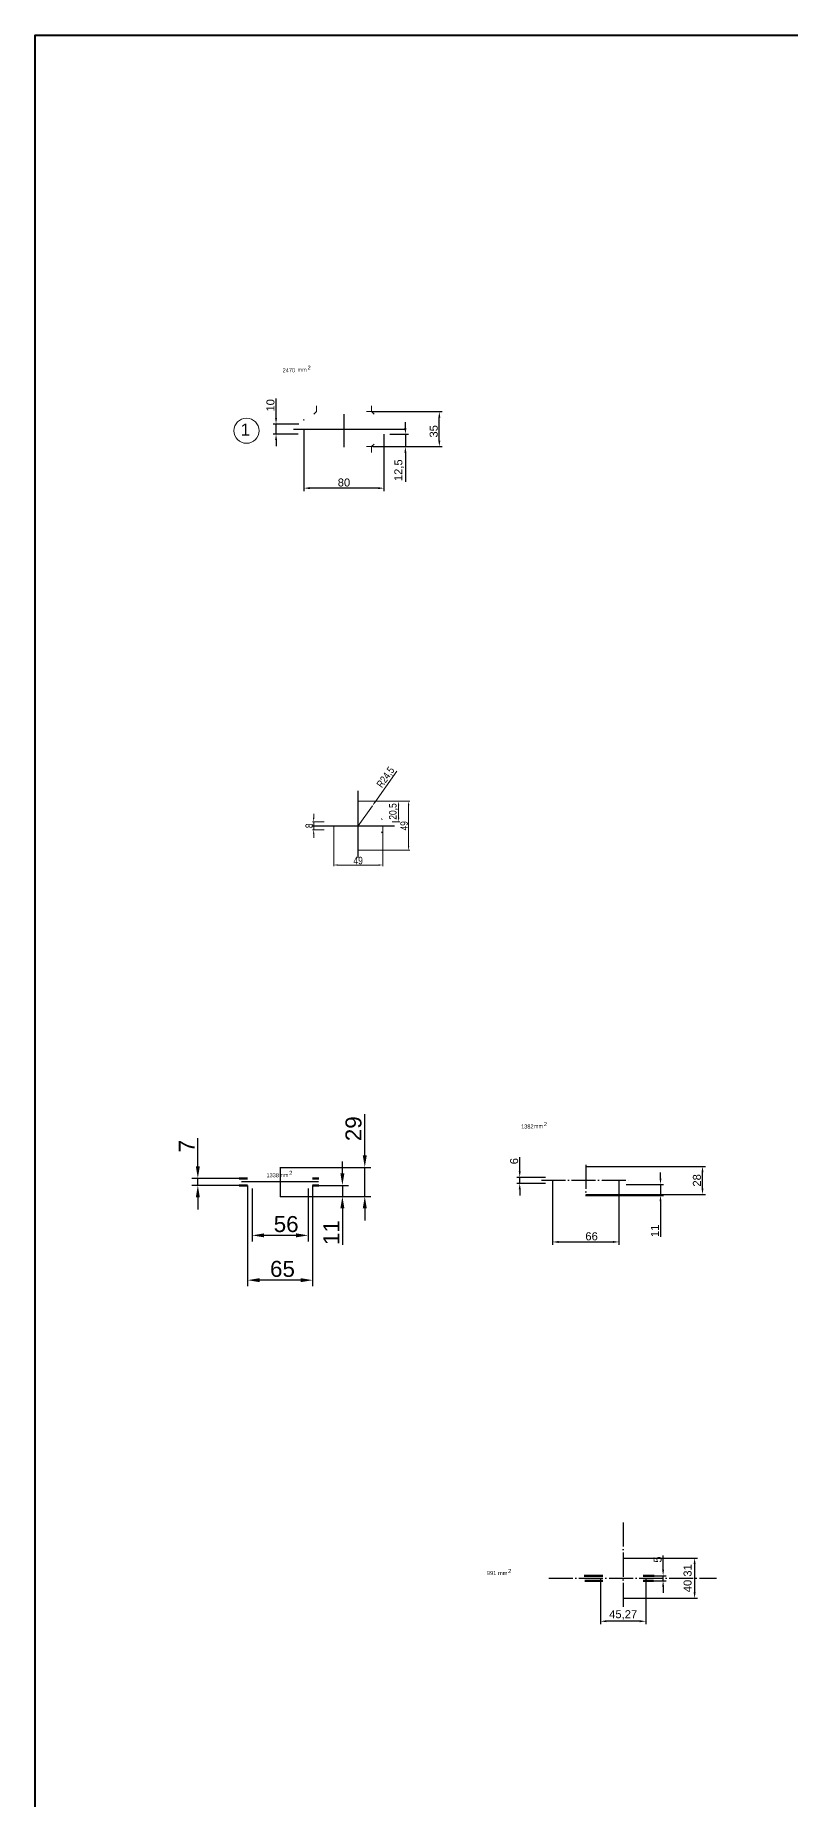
# Model space of a CAD drawing. Header units: millimetres. Extents: x 1526 to 31626, y -4643 to 9189.
# Drawn here: x 4345 to 5100, y 6533 to 8297 of the extents above; entities that cross this region are included whole.
import ezdxf

# ---------------------------------------------------------------- set-up
doc = ezdxf.new("R2010")
doc.units = ezdxf.units.MM
doc.linetypes.add('ACAD_ISO04W100', pattern=[30, 24, -3, 0, -3])
for name, color, linetype, lineweight in [('Quota', 3, 'Continuous', 40), ('контурная', 7, 'Continuous', 50), ('осевые', 1, 'ACAD_ISO04W100', 25), ('размерные', 7, 'Continuous', 25), ('тонкая', 7, 'Continuous', 20), ('тонкий', 7, 'Continuous', 20)]:
    doc.layers.add(name, color=color, linetype=linetype, lineweight=lineweight)
doc.layers.add('осевая', color=4, linetype='Continuous')
doc.styles.add('s1v4', font='arial.ttf', dxfattribs={"height": 4})
doc.styles.add('s3v2.5', font='arial.ttf', dxfattribs={"width": 0.8, "height": 7.5})
doc.styles.get("Standard").update_dxf_attribs({"font": 'arial.ttf'})
doc.dimstyles.new('s2v4', dxfattribs={"dimtxt": 8, "dimasz": 6, "dimexe": 3, "dimexo": 0, "dimgap": 1.5, "dimtad": 1, "dimtxsty": 'Standard', "dimcen": 2.5, "dimadec": 0, "dimazin": 0, "dimtfac": 1, "dimtmove": 0, "dimatfit": 3, "dimfxl": 1, "dimarcsym": 0})
doc.dimstyles.new('s2v4$0', dxfattribs={"dimtxt": 8, "dimasz": 6, "dimexe": 3, "dimexo": 0, "dimgap": 1.5, "dimtad": 1, "dimtxsty": 'Standard', "dimcen": 2.5, "dimadec": 0, "dimazin": 0, "dimtfac": 1, "dimtmove": 0, "dimatfit": 3, "dimfxl": 1, "dimarcsym": 0})
doc.dimstyles.new('s3v2.5', dxfattribs={"dimtxt": 7.5, "dimasz": 4, "dimexe": 1.25, "dimexo": 0.625, "dimtad": 1, "dimtxsty": 's3v2.5', "dimcen": 1.5, "dimclrd": 6, "dimclre": 256, "dimclrt": 1, "dimadec": 0, "dimazin": 0, "dimtfac": 1, "dimtmove": 0, "dimatfit": 3, "dimfxl": 1, "dimlwd": -1, "dimlwe": -1, "dimarcsym": 0})
doc.dimstyles.new('s4v4', dxfattribs={"dimtxt": 16, "dimasz": 12, "dimexe": 6, "dimexo": 0, "dimgap": 3, "dimtad": 1, "dimtxsty": 'Standard', "dimcen": 2.5, "dimadec": 0, "dimazin": 0, "dimtfac": 1, "dimtmove": 0, "dimatfit": 3, "dimfxl": 1, "dimarcsym": 0})

# ---------------------------------------------------------------- blocks, each defined once
blk = doc.blocks.new('*D1010')
at = {"layer": 'Defpoints', "color": 0, "transparency": 16777216}
for p in [(4667.8, 7530.8), (4667.8, 7481.8), (4718.2, 7481.8)]:
    blk.add_point(p, dxfattribs=at)
at = {"layer": 'тонкая', "transparency": 16777216}
for p, q in [((4668.5, 7530.8), (4719.4, 7530.8)), ((4668.5, 7481.8), (4719.4, 7481.8))]:
    blk.add_line(p, q, dxfattribs=at)
at = {"layer": 'тонкая', "color": 6, "transparency": 16777216}
blk.add_line((4718.2, 7526.8), (4718.2, 7485.8), dxfattribs=at)
for points in [[(4717.5, 7526.8), (4718.9, 7526.8), (4718.2, 7530.8)], [(4717.5, 7485.8), (4718.9, 7485.8), (4718.2, 7481.8)]]:
    blk.add_solid(points, dxfattribs=at)
at = {"layer": 'тонкая', "color": 1, "transparency": 16777216, "insert": (4713.7, 7506.3), "char_height": 7.5, "attachment_point": 5, "rotation": 90, "style": 's3v2.5'}
blk.add_mtext('49', dxfattribs=at)
blk = doc.blocks.new('*D1006')
at = {"layer": 'Defpoints', "color": 0, "transparency": 16777216}
for p in [(4643.3, 7506.3), (4692.3, 7506.3), (4643.3, 7467.1)]:
    blk.add_point(p, dxfattribs=at)
at = {"layer": 'тонкая', "transparency": 16777216}
for p, q in [((4643.3, 7505.7), (4643.3, 7465.8)), ((4692.3, 7505.7), (4692.3, 7465.8))]:
    blk.add_line(p, q, dxfattribs=at)
at = {"layer": 'тонкая', "color": 6, "transparency": 16777216}
blk.add_line((4688.3, 7467.1), (4647.3, 7467.1), dxfattribs=at)
for points in [[(4647.3, 7467.8), (4647.3, 7466.4), (4643.3, 7467.1)], [(4688.3, 7467.8), (4688.3, 7466.4), (4692.3, 7467.1)]]:
    blk.add_solid(points, dxfattribs=at)
at = {"layer": 'тонкая', "color": 1, "transparency": 16777216, "insert": (4667.8, 7471.5), "char_height": 7.5, "attachment_point": 5, "style": 's3v2.5'}
blk.add_mtext('49', dxfattribs=at)
blk = doc.blocks.new('*D1007')
at = {"layer": 'Defpoints', "color": 0, "transparency": 16777216}
for p in [(4623.3, 7510.3), (4634.5, 7510.3), (4634.5, 7502.3)]:
    blk.add_point(p, dxfattribs=at)
at = {"layer": 'тонкая', "color": 6, "transparency": 16777216}
for p, q in [((4623.3, 7514.3), (4623.3, 7518.3)), ((4623.3, 7502.3), (4623.3, 7510.3)), ((4623.3, 7498.3), (4623.3, 7494.3))]:
    blk.add_line(p, q, dxfattribs=at)
at = {"layer": 'тонкая', "transparency": 16777216}
for p, q in [((4633.9, 7510.3), (4622.1, 7510.3)), ((4633.9, 7502.3), (4622.1, 7502.3))]:
    blk.add_line(p, q, dxfattribs=at)
at = {"layer": 'тонкая', "color": 6, "transparency": 16777216}
for points in [[(4622.6, 7514.3), (4624, 7514.3), (4623.3, 7510.3)], [(4622.6, 7498.3), (4624, 7498.3), (4623.3, 7502.3)]]:
    blk.add_solid(points, dxfattribs=at)
at = {"layer": 'тонкая', "color": 1, "transparency": 16777216, "insert": (4618.9, 7506.3), "char_height": 7.5, "attachment_point": 5, "rotation": 90, "style": 's3v2.5'}
blk.add_mtext('8', dxfattribs=at)
blk = doc.blocks.new('*D1008')
at = {"layer": 'Defpoints', "color": 0, "transparency": 16777216}
for p in [(4682, 7526.3), (4667.8, 7506.3)]:
    blk.add_point(p, dxfattribs=at)
at = {"layer": 'тонкая', "color": 6, "transparency": 16777216}
for p, q in [((4706.4, 7560.8), (4684.3, 7529.6)), ((4667.8, 7506.3), (4682, 7526.3))]:
    blk.add_line(p, q, dxfattribs=at)
blk.add_solid([(4683.7, 7530), (4684.8, 7529.2), (4682, 7526.3)], dxfattribs=at)
at = {"layer": 'тонкая', "color": 1, "transparency": 16777216, "insert": (4695.6, 7554.5), "char_height": 7.5, "attachment_point": 5, "rotation": 54.7056, "style": 's3v2.5'}
blk.add_mtext('R24,5', dxfattribs=at)
blk = doc.blocks.new('*D1009')
at = {"layer": 'Defpoints', "color": 0, "transparency": 16777216}
for p in [(4701.1, 7530.8), (4708.2, 7530.8), (4701.1, 7510.3)]:
    blk.add_point(p, dxfattribs=at)
at = {"layer": 'тонкая', "transparency": 16777216}
for p, q in [((4701.7, 7530.8), (4709.4, 7530.8)), ((4701.7, 7510.3), (4709.4, 7510.3))]:
    blk.add_line(p, q, dxfattribs=at)
at = {"layer": 'тонкая', "color": 6, "transparency": 16777216}
blk.add_line((4708.2, 7514.3), (4708.2, 7526.8), dxfattribs=at)
for points in [[(4707.5, 7526.8), (4708.9, 7526.8), (4708.2, 7530.8)], [(4707.5, 7514.3), (4708.9, 7514.3), (4708.2, 7510.3)]]:
    blk.add_solid(points, dxfattribs=at)
at = {"layer": 'тонкая', "color": 1, "transparency": 16777216, "insert": (4703.1, 7520.6), "char_height": 7.5, "attachment_point": 5, "rotation": 90, "style": 's3v2.5'}
blk.add_mtext('20,5', dxfattribs=at)
blk = doc.blocks.new('*D1017')
at = {"layer": 'Defpoints', "color": 0, "transparency": 16777216}
for p in [(4589.7, 7164.8), (4674.4, 7164.8), (4589.7, 7135.8)]:
    blk.add_point(p, dxfattribs=at)
at = {"layer": 'размерные', "color": 0, "lineweight": -2, "transparency": 16777216}
for p, q in [((4674.4, 7176.8), (4674.4, 7218)), ((4589.7, 7164.8), (4680.4, 7164.8)), ((4674.4, 7135.8), (4674.4, 7164.8)), ((4589.7, 7135.8), (4680.4, 7135.8)), ((4674.4, 7123.8), (4674.4, 7111.8))]:
    blk.add_line(p, q, dxfattribs=at)
at = {"layer": 'размерные', "color": 0, "transparency": 16777216}
for points in [[(4672.4, 7176.8), (4676.4, 7176.8), (4674.4, 7164.8)], [(4672.4, 7123.8), (4676.4, 7123.8), (4674.4, 7135.8)]]:
    blk.add_solid(points, dxfattribs=at)
at = {"layer": 'размерные', "color": 0, "transparency": 16777216, "insert": (4663.2, 7203.4), "char_height": 16, "attachment_point": 5, "rotation": 90}
blk.add_mtext('29', dxfattribs=at)
blk = doc.blocks.new('*D1018')
at = {"layer": 'Defpoints', "color": 0, "transparency": 16777216}
for p in [(4557.2, 7146.8), (4622.2, 7146.8), (4557.2, 7052)]:
    blk.add_point(p, dxfattribs=at)
at = {"layer": 'размерные', "color": 0, "lineweight": -2, "transparency": 16777216}
for p, q in [((4557.2, 7146.8), (4557.2, 7046)), ((4622.2, 7146.8), (4622.2, 7046)), ((4610.2, 7052), (4569.2, 7052))]:
    blk.add_line(p, q, dxfattribs=at)
at = {"layer": 'размерные', "color": 0, "transparency": 16777216}
for points in [[(4569.2, 7054), (4569.2, 7050), (4557.2, 7052)], [(4610.2, 7054), (4610.2, 7050), (4622.2, 7052)]]:
    blk.add_solid(points, dxfattribs=at)
at = {"layer": 'размерные', "color": 0, "transparency": 16777216, "insert": (4592.1, 7063.2), "char_height": 16, "attachment_point": 5}
blk.add_mtext('65', dxfattribs=at)
blk = doc.blocks.new('*D1019')
at = {"layer": 'Defpoints', "color": 0, "transparency": 16777216}
for p in [(4628.3, 7146.8), (4628.3, 7135.8), (4652, 7135.8)]:
    blk.add_point(p, dxfattribs=at)
at = {"layer": 'размерные', "color": 0, "lineweight": -2, "transparency": 16777216}
for p, q in [((4652, 7158.8), (4652, 7170.8)), ((4628.3, 7146.8), (4658, 7146.8)), ((4652, 7146.8), (4652, 7135.8)), ((4628.3, 7135.8), (4658, 7135.8)), ((4652, 7123.8), (4652, 7087.4))]:
    blk.add_line(p, q, dxfattribs=at)
at = {"layer": 'размерные', "color": 0, "transparency": 16777216}
for points in [[(4650, 7158.8), (4654, 7158.8), (4652, 7146.8)], [(4650, 7123.8), (4654, 7123.8), (4652, 7135.8)]]:
    blk.add_solid(points, dxfattribs=at)
at = {"layer": 'размерные', "color": 0, "transparency": 16777216, "insert": (4641, 7099.6), "char_height": 16, "attachment_point": 5, "rotation": 90}
blk.add_mtext('11', dxfattribs=at)
blk = doc.blocks.new('*D1020')
at = {"layer": 'Defpoints', "color": 0, "transparency": 16777216}
for p in [(4561.7, 7143.7), (4617.7, 7143.7), (4561.7, 7096.8)]:
    blk.add_point(p, dxfattribs=at)
at = {"layer": 'размерные', "color": 0, "lineweight": -2, "transparency": 16777216}
for p, q in [((4561.7, 7143.7), (4561.7, 7090.8)), ((4617.7, 7143.7), (4617.7, 7090.8)), ((4605.7, 7096.8), (4573.7, 7096.8))]:
    blk.add_line(p, q, dxfattribs=at)
at = {"layer": 'размерные', "color": 0, "transparency": 16777216}
for points in [[(4573.7, 7098.8), (4573.7, 7094.8), (4561.7, 7096.8)], [(4605.7, 7098.8), (4605.7, 7094.8), (4617.7, 7096.8)]]:
    blk.add_solid(points, dxfattribs=at)
at = {"layer": 'размерные', "color": 0, "transparency": 16777216, "insert": (4595.8, 7108), "char_height": 16, "attachment_point": 5}
blk.add_mtext('56', dxfattribs=at)
blk = doc.blocks.new('*D1021')
at = {"layer": 'Defpoints', "color": 0, "transparency": 16777216}
for p in [(4507.5, 7153.8), (4549, 7153.8), (4549, 7146.8)]:
    blk.add_point(p, dxfattribs=at)
at = {"layer": 'размерные', "color": 0, "lineweight": -2, "transparency": 16777216}
for p, q in [((4507.5, 7165.8), (4507.5, 7194.1)), ((4549, 7153.8), (4501.5, 7153.8)), ((4549, 7146.8), (4501.5, 7146.8)), ((4507.5, 7146.8), (4507.5, 7153.8)), ((4507.5, 7134.8), (4507.5, 7122.8))]:
    blk.add_line(p, q, dxfattribs=at)
at = {"layer": 'размерные', "color": 0, "transparency": 16777216}
for points in [[(4505.5, 7165.8), (4509.5, 7165.8), (4507.5, 7153.8)], [(4505.5, 7134.8), (4509.5, 7134.8), (4507.5, 7146.8)]]:
    blk.add_solid(points, dxfattribs=at)
at = {"layer": 'размерные', "color": 0, "transparency": 16777216, "insert": (4496.5, 7186), "char_height": 16, "attachment_point": 5, "rotation": 90}
blk.add_mtext('7', dxfattribs=at)
blk = doc.blocks.new('*D1025')
at = {"layer": 'Defpoints', "color": 0, "transparency": 16777216}
for p in [(4960, 6756.5), (4960, 6751.5), (4972.6, 6756.5)]:
    blk.add_point(p, dxfattribs=at)
at = {"layer": 'тонкая', "color": 0, "lineweight": -2, "transparency": 16777216}
for p, q in [((4972.6, 6762.5), (4972.6, 6776.8)), ((4960, 6756.5), (4975.6, 6756.5)), ((4960, 6751.5), (4975.6, 6751.5)), ((4972.6, 6751.5), (4972.6, 6756.5)), ((4972.6, 6745.5), (4972.6, 6739.5))]:
    blk.add_line(p, q, dxfattribs=at)
at = {"layer": 'тонкая', "color": 0, "transparency": 16777216}
for points in [[(4971.6, 6762.5), (4973.6, 6762.5), (4972.6, 6756.5)], [(4971.6, 6745.5), (4973.6, 6745.5), (4972.6, 6751.5)]]:
    blk.add_solid(points, dxfattribs=at)
at = {"layer": 'тонкая', "color": 0, "transparency": 16777216, "insert": (4967.1, 6772.7), "char_height": 8, "attachment_point": 5, "rotation": 90}
blk.add_mtext('5', dxfattribs=at)
blk = doc.blocks.new('*D1024')
at = {"layer": 'Defpoints', "color": 0, "transparency": 16777216}
for p in [(4932.7, 6774.2), (4932.7, 6733.9), (5004.1, 6733.9)]:
    blk.add_point(p, dxfattribs=at)
at = {"layer": 'тонкая', "color": 0, "lineweight": -2, "transparency": 16777216}
for p, q in [((4932.7, 6774.2), (5007.1, 6774.2)), ((5004.1, 6768.2), (5004.1, 6739.9)), ((4932.7, 6733.9), (5007.1, 6733.9))]:
    blk.add_line(p, q, dxfattribs=at)
at = {"layer": 'тонкая', "color": 0, "transparency": 16777216}
for points in [[(5003.1, 6768.2), (5005.1, 6768.2), (5004.1, 6774.2)], [(5003.1, 6739.9), (5005.1, 6739.9), (5004.1, 6733.9)]]:
    blk.add_solid(points, dxfattribs=at)
at = {"layer": 'тонкая', "color": 0, "transparency": 16777216, "insert": (4997.8, 6754), "char_height": 8, "attachment_point": 5, "rotation": 90}
blk.add_mtext('40,31', dxfattribs=at)
blk = doc.blocks.new('*D1026')
at = {"layer": 'Defpoints', "color": 0, "transparency": 16777216}
for p in [(4910, 6754), (4955.3, 6754), (4910, 6711)]:
    blk.add_point(p, dxfattribs=at)
at = {"layer": 'тонкая', "color": 0, "lineweight": -2, "transparency": 16777216}
for p, q in [((4910, 6754), (4910, 6708)), ((4955.3, 6754), (4955.3, 6708)), ((4949.3, 6711), (4916, 6711))]:
    blk.add_line(p, q, dxfattribs=at)
at = {"layer": 'тонкая', "color": 0, "transparency": 16777216}
for points in [[(4916, 6712), (4916, 6710), (4910, 6711)], [(4949.3, 6712), (4949.3, 6710), (4955.3, 6711)]]:
    blk.add_solid(points, dxfattribs=at)
at = {"layer": 'тонкая', "color": 0, "transparency": 16777216, "insert": (4932.7, 6717.3), "char_height": 8, "attachment_point": 5}
blk.add_mtext('45,27', dxfattribs=at)
blk = doc.blocks.new('*D1978')
at = {"layer": 'Defpoints', "color": 0, "transparency": 16777216}
for p in [(4829.3, 7154.8), (4854.9, 7154.8), (4854.9, 7148.8)]:
    blk.add_point(p, dxfattribs=at)
at = {"layer": 'тонкая', "color": 0, "lineweight": -2, "transparency": 16777216}
for p, q in [((4829.3, 7160.8), (4829.3, 7175.1)), ((4854.9, 7154.8), (4826.3, 7154.8)), ((4854.9, 7148.8), (4826.3, 7148.8)), ((4829.3, 7148.8), (4829.3, 7154.8)), ((4829.3, 7142.8), (4829.3, 7136.8))]:
    blk.add_line(p, q, dxfattribs=at)
at = {"layer": 'тонкая', "color": 0, "transparency": 16777216}
for points in [[(4828.3, 7160.8), (4830.3, 7160.8), (4829.3, 7154.8)], [(4828.3, 7142.8), (4830.3, 7142.8), (4829.3, 7148.8)]]:
    blk.add_solid(points, dxfattribs=at)
at = {"layer": 'тонкая', "color": 0, "transparency": 16777216, "insert": (4823.7, 7171), "char_height": 8, "attachment_point": 5, "rotation": 90}
blk.add_mtext('6', dxfattribs=at)
blk = doc.blocks.new('*D1979')
at = {"layer": 'Defpoints', "color": 0, "transparency": 16777216}
for p in [(4862.1, 7151.8), (4928.5, 7151.8), (4928.5, 7090.2)]:
    blk.add_point(p, dxfattribs=at)
at = {"layer": 'тонкая', "color": 0, "lineweight": -2, "transparency": 16777216}
for p, q in [((4862.1, 7151.8), (4862.1, 7087.2)), ((4928.5, 7151.8), (4928.5, 7087.2)), ((4868.1, 7090.2), (4922.5, 7090.2))]:
    blk.add_line(p, q, dxfattribs=at)
at = {"layer": 'тонкая', "color": 0, "transparency": 16777216}
for points in [[(4868.1, 7091.2), (4868.1, 7089.2), (4862.1, 7090.2)], [(4922.5, 7091.2), (4922.5, 7089.2), (4928.5, 7090.2)]]:
    blk.add_solid(points, dxfattribs=at)
at = {"layer": 'тонкая', "color": 0, "transparency": 16777216, "insert": (4901.1, 7095.8), "char_height": 8, "attachment_point": 5}
blk.add_mtext('66', dxfattribs=at)
blk = doc.blocks.new('*D1980')
at = {"layer": 'Defpoints', "color": 0, "transparency": 16777216}
for p in [(4935.7, 7147.8), (4895.3, 7136.8), (4970, 7136.8)]:
    blk.add_point(p, dxfattribs=at)
at = {"layer": 'тонкая', "color": 0, "lineweight": -2, "transparency": 16777216}
for p, q in [((4935.7, 7147.8), (4973, 7147.8)), ((4970, 7153.8), (4970, 7159.8)), ((4970, 7147.8), (4970, 7136.8)), ((4895.3, 7136.8), (4973, 7136.8)), ((4970, 7130.8), (4970, 7095.3))]:
    blk.add_line(p, q, dxfattribs=at)
at = {"layer": 'тонкая', "color": 0, "transparency": 16777216}
for points in [[(4969, 7153.8), (4971, 7153.8), (4970, 7147.8)], [(4969, 7130.8), (4971, 7130.8), (4970, 7136.8)]]:
    blk.add_solid(points, dxfattribs=at)
at = {"layer": 'тонкая', "color": 0, "transparency": 16777216, "insert": (4964.4, 7101.4), "char_height": 8, "attachment_point": 5, "rotation": 90}
blk.add_mtext('11', dxfattribs=at)
blk = doc.blocks.new('*D1981')
at = {"layer": 'Defpoints', "color": 0, "transparency": 16777216}
for p in [(4895.3, 7165.8), (5012, 7165.8), (4895.3, 7137.8)]:
    blk.add_point(p, dxfattribs=at)
at = {"layer": 'тонкая', "color": 0, "lineweight": -2, "transparency": 16777216}
for p, q in [((4895.3, 7165.8), (5015, 7165.8)), ((5012, 7143.8), (5012, 7159.8)), ((4895.3, 7137.8), (5015, 7137.8))]:
    blk.add_line(p, q, dxfattribs=at)
at = {"layer": 'тонкая', "color": 0, "transparency": 16777216}
for points in [[(5011, 7159.8), (5013, 7159.8), (5012, 7165.8)], [(5011, 7143.8), (5013, 7143.8), (5012, 7137.8)]]:
    blk.add_solid(points, dxfattribs=at)
at = {"layer": 'тонкая', "color": 0, "transparency": 16777216, "insert": (5006.4, 7151.8), "char_height": 8, "attachment_point": 5, "rotation": 90}
blk.add_mtext('28', dxfattribs=at)
blk = doc.blocks.new('*D1982')
at = {"layer": 'Defpoints', "color": 0, "transparency": 16777216}
for p in [(4682.4, 7920.4), (4748.9, 7920.4), (4718, 7885.4)]:
    blk.add_point(p, dxfattribs=at)
at = {"layer": 'тонкий', "color": 0, "lineweight": -2, "transparency": 16777216}
for p, q in [((4682.4, 7920.4), (4751.9, 7920.4)), ((4748.9, 7891.4), (4748.9, 7914.4)), ((4718, 7885.4), (4751.9, 7885.4))]:
    blk.add_line(p, q, dxfattribs=at)
at = {"layer": 'тонкий', "color": 0, "transparency": 16777216}
for points in [[(4747.9, 7914.4), (4749.9, 7914.4), (4748.9, 7920.4)], [(4747.9, 7891.4), (4749.9, 7891.4), (4748.9, 7885.4)]]:
    blk.add_solid(points, dxfattribs=at)
at = {"layer": 'тонкий', "color": 0, "transparency": 16777216, "insert": (4743.3, 7900.7), "char_height": 8, "attachment_point": 5, "rotation": 90}
blk.add_mtext('35', dxfattribs=at)
blk = doc.blocks.new('*D1983')
at = {"layer": 'Defpoints', "color": 0, "transparency": 16777216}
for p in [(4585.7, 7907.9), (4608.4, 7907.9), (4607.8, 7897.9)]:
    blk.add_point(p, dxfattribs=at)
at = {"layer": 'тонкий', "color": 0, "lineweight": -2, "transparency": 16777216}
for p, q in [((4585.7, 7913.9), (4585.7, 7933.6)), ((4608.4, 7907.9), (4582.7, 7907.9)), ((4585.7, 7897.9), (4585.7, 7907.9)), ((4607.8, 7897.9), (4582.7, 7897.9)), ((4585.7, 7891.9), (4585.7, 7885.9))]:
    blk.add_line(p, q, dxfattribs=at)
at = {"layer": 'тонкий', "color": 0, "transparency": 16777216}
for points in [[(4584.7, 7913.9), (4586.7, 7913.9), (4585.7, 7907.9)], [(4584.7, 7891.9), (4586.7, 7891.9), (4585.7, 7897.9)]]:
    blk.add_solid(points, dxfattribs=at)
at = {"layer": 'тонкий', "color": 0, "transparency": 16777216, "insert": (4580.1, 7926.7), "char_height": 8, "attachment_point": 5, "rotation": 90}
blk.add_mtext('10', dxfattribs=at)
blk = doc.blocks.new('*D1984')
at = {"layer": 'Defpoints', "color": 0, "transparency": 16777216}
for p in [(4699.3, 7897.9), (4682.4, 7885.4), (4715, 7885.4)]:
    blk.add_point(p, dxfattribs=at)
at = {"layer": 'тонкий', "color": 0, "lineweight": -2, "transparency": 16777216}
for p, q in [((4715, 7903.9), (4715, 7909.9)), ((4699.3, 7897.9), (4718, 7897.9)), ((4715, 7897.9), (4715, 7885.4)), ((4682.4, 7885.4), (4718, 7885.4)), ((4715, 7879.4), (4715, 7850.3))]:
    blk.add_line(p, q, dxfattribs=at)
at = {"layer": 'тонкий', "color": 0, "transparency": 16777216}
for points in [[(4714, 7903.9), (4716, 7903.9), (4715, 7897.9)], [(4714, 7879.4), (4716, 7879.4), (4715, 7885.4)]]:
    blk.add_solid(points, dxfattribs=at)
at = {"layer": 'тонкий', "color": 0, "transparency": 16777216, "insert": (4708.7, 7861.8), "char_height": 8, "attachment_point": 5, "rotation": 90}
blk.add_mtext('12,5', dxfattribs=at)
blk = doc.blocks.new('*D1985')
at = {"layer": 'Defpoints', "color": 0, "transparency": 16777216}
for p in [(4613.6, 7902.9), (4693.6, 7897.9), (4613.6, 7843.9)]:
    blk.add_point(p, dxfattribs=at)
at = {"layer": 'тонкий', "color": 0, "lineweight": -2, "transparency": 16777216}
for p, q in [((4613.6, 7902.9), (4613.6, 7840.9)), ((4693.6, 7897.9), (4693.6, 7840.9)), ((4687.6, 7843.9), (4619.6, 7843.9))]:
    blk.add_line(p, q, dxfattribs=at)
at = {"layer": 'тонкий', "color": 0, "transparency": 16777216}
for points in [[(4619.6, 7844.9), (4619.6, 7842.9), (4613.6, 7843.9)], [(4687.6, 7844.9), (4687.6, 7842.9), (4693.6, 7843.9)]]:
    blk.add_solid(points, dxfattribs=at)
at = {"layer": 'тонкий', "color": 0, "transparency": 16777216, "insert": (4653.6, 7849.5), "char_height": 8, "attachment_point": 5}
blk.add_mtext('80', dxfattribs=at)

msp = doc.modelspace()

# ---------------------------------------------------------------- linework, layer by layer
at = {"layer": 'Quota'}
msp.add_lwpolyline([(4977.71994, 8296.67596), (7374.22964, 8296.67596), (7374.22964, 3030.00211), (4345.01887, 3030.00211), (4345.01887, 8296.67596), (4977.71994, 8296.67596)], dxfattribs=at)
at = {"layer": 'контурная'}
for p, q in [((4557.15485, 7153.77224), (4548.98399, 7153.77224)), ((4557.15485, 7146.77224), (4548.98399, 7146.77224)), ((4622.15485, 7153.77224), (4628.32176, 7153.77224)), ((4622.15485, 7146.77224), (4628.32176, 7146.77224)), ((4912.49794, 6756.5007), (4893.75572, 6756.5007)), ((4912.52384, 6751.5007), (4894.3647, 6751.5007)), ((4952.77866, 6751.5007), (4963.00776, 6751.5007)), ((4952.80456, 6756.5007), (4963.61674, 6756.5007))]:
    msp.add_line(p, q, dxfattribs=at)
at = {"layer": 'осевая'}
for p, q in [((4653.55107, 7917.87709), (4653.55107, 7884.77025)), ((4603.0379, 7902.87709), (4715.00595, 7902.87709)), ((4667.82583, 7474.27528), (4667.82583, 7541.18223)), ((4621.38246, 7506.34188), (4704.18464, 7506.34188)), ((4589.65485, 7165.08806), (4589.65485, 7135.27224)), ((4627.99669, 7150.27224), (4551.31301, 7150.27224))]:
    msp.add_line(p, q, dxfattribs=at)
at = {"layer": 'осевые'}
for p, q in [((4895.29145, 7167.44689), (4895.29282, 7136.02079)), ((4851.08322, 7151.82503), (4938.72369, 7151.82503)), ((4932.65125, 6809.65304), (4932.65125, 6723.2745)), ((4858.34789, 6754.0007), (5026.06146, 6754.0007))]:
    msp.add_line(p, q, dxfattribs=at)
at = {"layer": 'тонкая'}
for p, q in [((4626.05107, 7920.37709), (4626.05107, 7926.24998)), ((4681.05107, 7920.37709), (4681.05107, 7926.24998)), ((4613.55107, 7911.53258), (4613.55107, 7912.77992)), ((4626.05107, 7920.37709), (4623.49323, 7917.81925)), ((4676.0805, 7920.37709), (4682.38972, 7920.37709)), ((4681.05107, 7920.37709), (4683.60891, 7917.81925)), ((4613.55107, 7893.36603), (4613.55107, 7893.45891)), ((4681.05107, 7885.37709), (4683.60891, 7887.93493)), ((4676.0805, 7885.37709), (4682.38972, 7885.37709)), ((4681.05107, 7885.37709), (4681.05107, 7879.5042)), ((4691.6894, 7512.31582), (4691.24847, 7513.52728)), ((4691.6894, 7500.36794), (4691.24847, 7499.15648))]:
    msp.add_line(p, q, dxfattribs=at)
msp.add_circle((4556.15266, 7901.26384), 12.53226, dxfattribs=at)

# ---------------------------------------------------------------- texts
at = {"layer": 'тонкая', "style": 's1v4'}
for s, p in [('2470', (4592.26457, 7959.71406)), ('mm', (4607.11134, 7960.18751)), ('2', (4617.18131, 7962.33206)), ('1382', (4830.68784, 7203.6527)), ('mm', (4843.34925, 7203.91867)), ('2', (4853.41922, 7206.06321)), ('1338', (4576.1147, 7154.91373)), ('mm', (4588.77611, 7155.17969)), ('2', (4598.84608, 7157.32424)), ('991', (4796.51722, 6757.19053)), ('mm', (4807.62226, 6757.08993)), ('2', (4817.69223, 6759.23447))]:
    msp.add_text(s, height=4, dxfattribs=at).set_placement(p)
at = {"layer": 'тонкий', "style": 's1v4'}
msp.add_text('1', height=12, dxfattribs=at).set_placement((4550.3911, 7896.47158))

# ---------------------------------------------------------------- dimensions: what is measured, and where the dimension line sits
at = {"layer": 'размерные'}
for base, p1, p2, picture, middle in [((4674.40375, 7164.77224), (4589.65485, 7135.77224), (4589.65485, 7164.77224), '*D1017', (4663.23458, 7203.38479)), ((4507.5411, 7153.77224), (4548.98399, 7146.77224), (4548.98399, 7153.77224), '*D1021', (4496.5411, 7185.95096)), ((4652.01994, 7135.77224), (4628.32176, 7146.77224), (4628.32176, 7135.77224), '*D1019', (4640.9872, 7099.60989))]:
    dim = msp.add_linear_dim(base=base, p1=p1, p2=p2, angle=90, dimstyle='s4v4', dxfattribs=at)
    dim.commit()
    dim.dimension.update_dxf_attribs({"geometry": picture, "text_midpoint": middle})
for base, p1, p2, picture, middle in [((4557.15485, 7052.04098), (4622.15485, 7146.77224), (4557.15485, 7146.77224), '*D1018', (4592.09308, 7052.04098)), ((4561.65485, 7096.82375), (4617.65485, 7143.68244), (4561.65485, 7143.68244), '*D1020', (4595.77781, 7096.82375))]:
    dim = msp.add_linear_dim(base=base, p1=p1, p2=p2, dimstyle='s4v4', dxfattribs=at)
    dim.commit()
    dim.dimension.update_dxf_attribs({"geometry": picture, "text_midpoint": middle, "dimtype": 160})
at = {"layer": 'тонкая'}
dim = msp.add_radius_dim(center=(4667.82583, 7506.34188), mpoint=(4681.98137, 7526.33864), dimstyle='s3v2.5', dxfattribs=at)
dim.commit()
dim.dimension.update_dxf_attribs({"geometry": '*D1008', "text_midpoint": (4699.81485, 7551.53103), "dimtype": 164})
for base, p1, p2, dimstyle, picture, middle in [((4623.31629, 7510.34188), (4634.54413, 7502.34188), (4634.54413, 7510.34188), 's3v2.5', '*D1007', (4618.86199, 7506.34188)), ((4718.18343, 7481.84188), (4667.82583, 7530.84188), (4667.82583, 7481.84188), 's3v2.5', '*D1010', (4713.72913, 7506.34188)), ((4708.18356, 7530.84188), (4701.10752, 7510.34188), (4701.10752, 7530.84188), 's3v2.5', '*D1009', (4703.05139, 7520.59188)), ((4829.27806, 7154.82503), (4854.88851, 7148.82503), (4854.88851, 7154.82503), 's2v4', '*D1978', (4823.69348, 7170.96623)), ((4972.61822, 6756.5007), (4959.95205, 6751.5007), (4959.95205, 6756.5007), 's2v4', '*D1025', (4967.05, 6772.65281)), ((5004.0878, 6733.85857), (4932.65125, 6774.16873), (4932.65125, 6733.85857), 's2v4', '*D1024', (4997.78016, 6754.01365))]:
    dim = msp.add_linear_dim(base=base, p1=p1, p2=p2, angle=90, dimstyle=dimstyle, dxfattribs=at)
    dim.commit()
    dim.dimension.update_dxf_attribs({"geometry": picture, "text_midpoint": middle})
for base, p1, p2, dimstyle, picture, middle in [((4643.32583, 7467.09102), (4692.32583, 7506.34188), (4643.32583, 7506.34188), 's3v2.5', '*D1006', (4667.82583, 7471.54532)), ((4910.02384, 6710.95724), (4955.29161, 6754.01365), (4910.02384, 6754.0007), 's2v4', '*D1026', (4932.65772, 6717.26488))]:
    dim = msp.add_linear_dim(base=base, p1=p1, p2=p2, dimstyle=dimstyle, dxfattribs=at)
    dim.commit()
    dim.dimension.update_dxf_attribs({"geometry": picture, "text_midpoint": middle})
dim = msp.add_linear_dim(base=(5011.95317, 7165.81467), p1=(4895.29277, 7137.83539), p2=(4895.29392, 7165.81467), angle=90, dimstyle='s2v4', override={"dimdec": 0}, dxfattribs=at)
dim.commit()
dim.dimension.update_dxf_attribs({"geometry": '*D1981', "text_midpoint": (5006.36859, 7151.82503)})
dim = msp.add_linear_dim(base=(4928.51438, 7090.19762), p1=(4862.0699, 7151.82503), p2=(4928.51438, 7151.82503), dimstyle='s2v4', override={"dimdec": 0}, dxfattribs=at)
dim.commit()
dim.dimension.update_dxf_attribs({"geometry": '*D1979', "text_midpoint": (4901.09399, 7090.19762), "dimtype": 160})
dim = msp.add_linear_dim(base=(4969.95418, 7136.83539), p1=(4935.69576, 7147.83503), p2=(4895.29278, 7136.83539), angle=90, dimstyle='s2v4', dxfattribs=at)
dim.commit()
dim.dimension.update_dxf_attribs({"geometry": '*D1980', "text_midpoint": (4969.95418, 7101.4028), "dimtype": 160})
at = {"layer": 'тонкий'}
for base, p1, p2, dimstyle, picture, middle in [((4585.69733, 7907.87709), (4607.78131, 7897.87709), (4608.35453, 7907.87709), 's2v4', '*D1983', (4580.11275, 7926.71679)), ((4715.04305, 7885.37709), (4699.32082, 7897.87709), (4682.38972, 7885.37709), 's2v4$0', '*D1984', (4708.73541, 7861.83343))]:
    dim = msp.add_linear_dim(base=base, p1=p1, p2=p2, angle=90, dimstyle=dimstyle, override={"dimdec": 1}, dxfattribs=at)
    dim.commit()
    dim.dimension.update_dxf_attribs({"geometry": picture, "text_midpoint": middle})
dim = msp.add_linear_dim(base=(4748.9371, 7920.37709), p1=(4718.04305, 7885.37709), p2=(4682.38972, 7920.37709), angle=90, dimstyle='s2v4', override={"dimdec": 1}, dxfattribs=at)
dim.commit()
dim.dimension.update_dxf_attribs({"geometry": '*D1982', "text_midpoint": (4748.9371, 7900.72861), "dimtype": 160})
dim = msp.add_linear_dim(base=(4613.55107, 7843.9214), p1=(4693.55107, 7897.87709), p2=(4613.55107, 7902.87709), dimstyle='s2v4$0', override={"dimdec": 1}, dxfattribs=at)
dim.commit()
dim.dimension.update_dxf_attribs({"geometry": '*D1985', "text_midpoint": (4653.55107, 7849.50599)})

doc.saveas('drawing.dxf')
